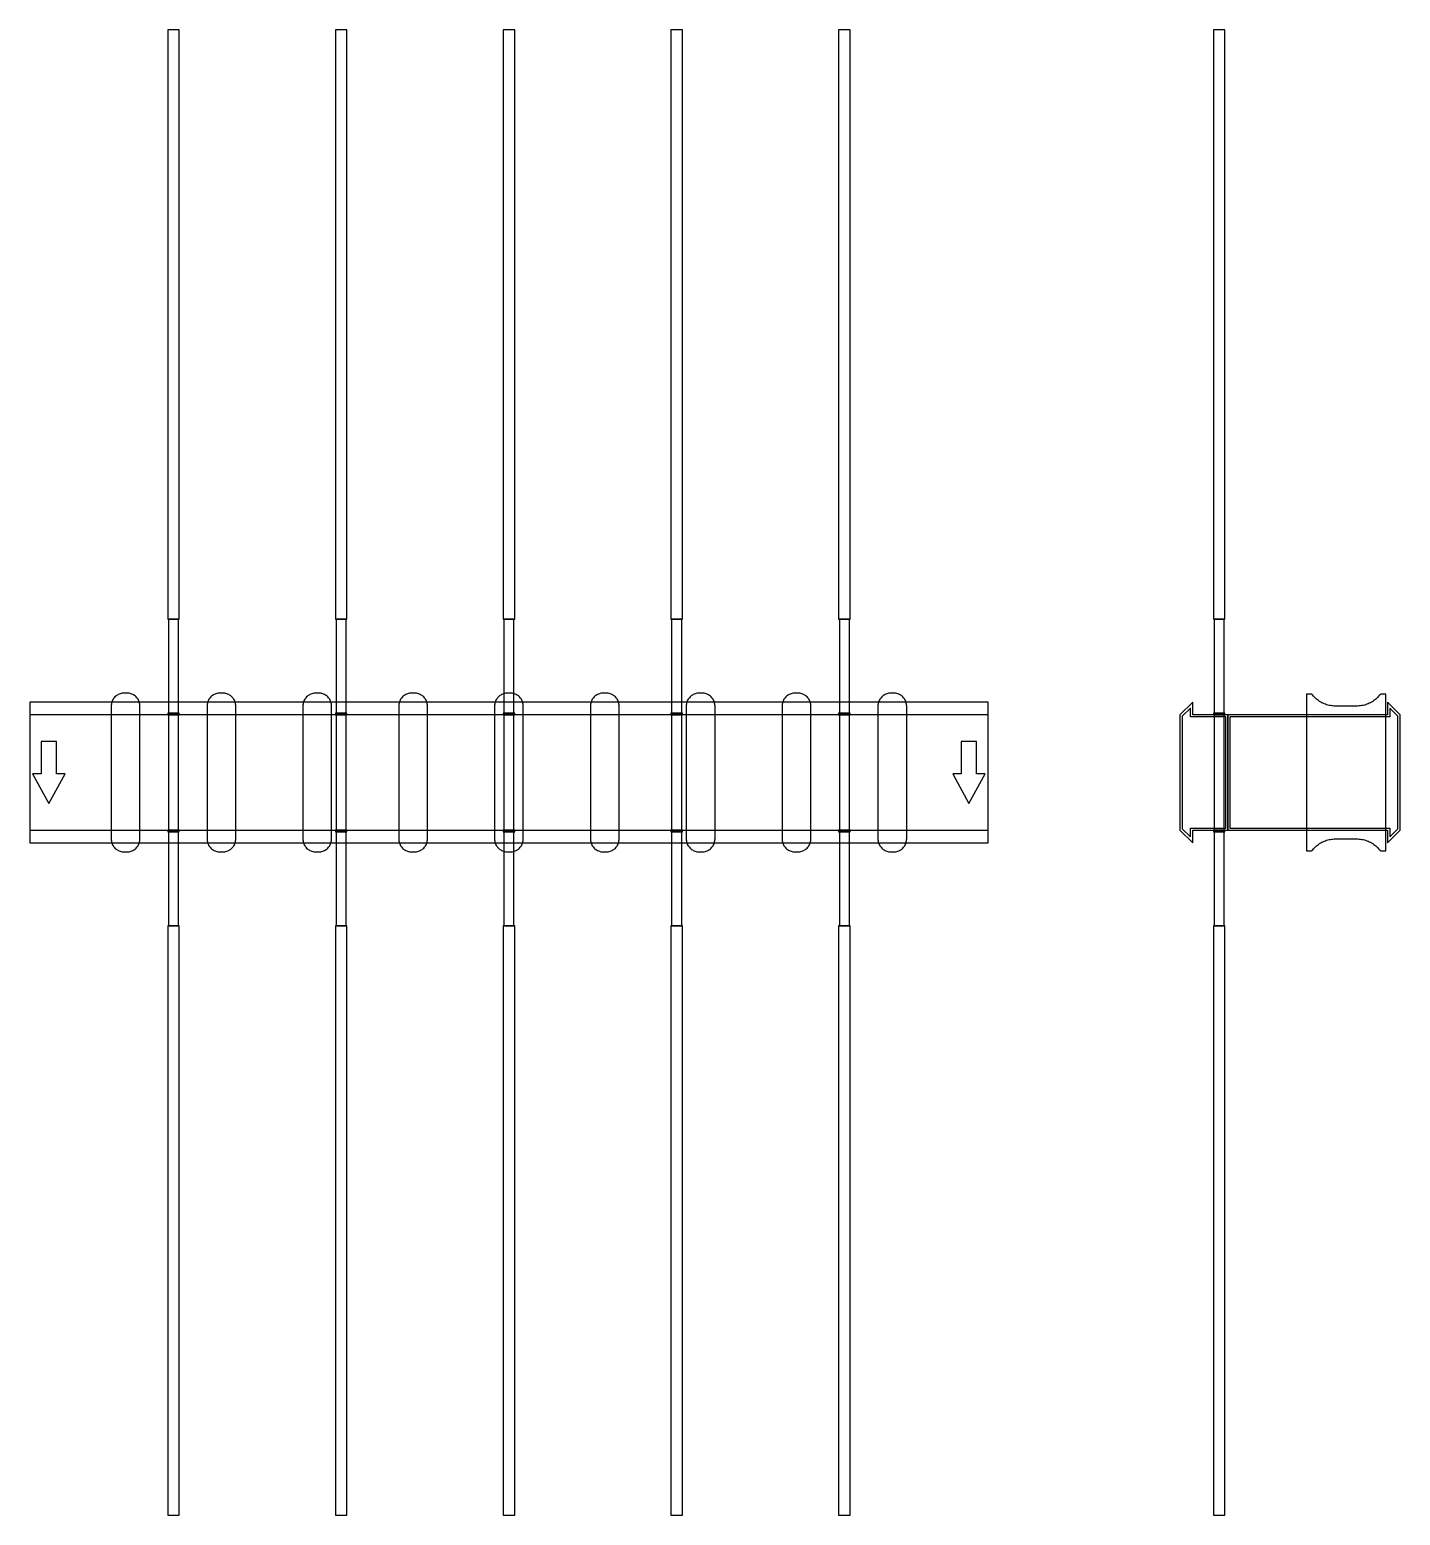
# Model space of a CAD drawing. Extents: x 0 to 1430, y -775 to 775.
import ezdxf

# ---------------------------------------------------------------- set-up
doc = ezdxf.new("R2010")
doc.units = 0
doc.layers.add('Halfen', color=7, linetype='CONTINUOUS')

msp = doc.modelspace()

# ---------------------------------------------------------------- linework, layer by layer
at = {"layer": 'Halfen', "color": 7}
for points in [[(156, 160), (156, 775), (144, 775), (144, 160)], [(331, 160), (331, 775), (319, 775), (319, 160)], [(506, 160), (506, 775), (494, 775), (494, 160)], [(681, 160), (681, 775), (669, 775), (669, 160)], [(856, 160), (856, 775), (844, 775), (844, 160)], [(1247, 160), (1247, 775), (1235, 775), (1235, 160)], [(155.25, 62), (155.25, 160), (144.75, 160), (144.75, 62)], [(330.25, 62), (330.25, 160), (319.75, 160), (319.75, 62)], [(505.25, 62), (505.25, 160), (494.75, 160), (494.75, 62)], [(680.25, 62), (680.25, 160), (669.75, 160), (669.75, 62)], [(855.25, 62), (855.25, 160), (844.75, 160), (844.75, 62)], [(1246.25, 62), (1246.25, 160), (1235.75, 160), (1235.75, 62)], [(115, -69.3), (115, -56.8), (115, 69.3), (114.958, 70.359), (114.834, 71.412), (114.627, 72.452), (114.339, 73.472), (113.972, 74.466), (113.529, 75.429), (113.011, 76.354), (112.422, 77.235), (111.765, 78.068), (111.046, 78.846), (110.268, 79.565), (109.435, 80.222), (108.554, 80.811), (107.629, 81.329), (106.666, 81.772), (105.672, 82.139), (104.652, 82.427), (103.612, 82.634), (102.559, 82.758), (101.5, 82.8), (98.5, 82.8), (97.441, 82.758), (96.388, 82.634), (95.348, 82.427), (94.328, 82.139), (93.334, 81.772), (92.371, 81.329), (91.446, 80.811), (90.565, 80.222), (89.732, 79.565), (88.954, 78.846), (88.235, 78.068), (87.578, 77.235), (86.989, 76.354), (86.471, 75.429), (86.028, 74.466), (85.661, 73.472), (85.373, 72.452), (85.166, 71.412), (85.042, 70.359), (85, 69.3), (85, -56.8), (85, -69.3), (85.042, -70.359), (85.166, -71.412), (85.373, -72.452), (85.661, -73.472), (86.028, -74.466), (86.471, -75.429), (86.989, -76.354), (87.578, -77.235), (88.235, -78.068), (88.954, -78.846), (89.732, -79.565), (90.565, -80.222), (91.446, -80.811), (92.371, -81.329), (93.334, -81.772), (94.328, -82.139), (95.348, -82.427), (96.388, -82.634), (97.441, -82.758), (98.5, -82.8), (101.5, -82.8), (102.559, -82.758), (103.612, -82.634), (104.652, -82.427), (105.672, -82.139), (106.666, -81.772), (107.629, -81.329), (108.554, -80.811), (109.435, -80.222), (110.268, -79.565), (111.046, -78.846), (111.765, -78.068), (112.422, -77.235), (113.011, -76.354), (113.529, -75.429), (113.972, -74.466), (114.339, -73.472), (114.627, -72.452), (114.834, -71.412), (114.958, -70.359), (115, -69.3)], [(215, -69.3), (215, -56.8), (215, 69.3), (214.958, 70.359), (214.834, 71.412), (214.627, 72.452), (214.339, 73.472), (213.972, 74.466), (213.529, 75.429), (213.011, 76.354), (212.422, 77.235), (211.765, 78.068), (211.046, 78.846), (210.268, 79.565), (209.435, 80.222), (208.554, 80.811), (207.629, 81.329), (206.666, 81.772), (205.672, 82.139), (204.652, 82.427), (203.612, 82.634), (202.559, 82.758), (201.5, 82.8), (198.5, 82.8), (197.441, 82.758), (196.388, 82.634), (195.348, 82.427), (194.328, 82.139), (193.334, 81.772), (192.371, 81.329), (191.446, 80.811), (190.565, 80.222), (189.732, 79.565), (188.954, 78.846), (188.235, 78.068), (187.578, 77.235), (186.989, 76.354), (186.471, 75.429), (186.028, 74.466), (185.661, 73.472), (185.373, 72.452), (185.166, 71.412), (185.042, 70.359), (185, 69.3), (185, -56.8), (185, -69.3), (185.042, -70.359), (185.166, -71.412), (185.373, -72.452), (185.661, -73.472), (186.028, -74.466), (186.471, -75.429), (186.989, -76.354), (187.578, -77.235), (188.235, -78.068), (188.954, -78.846), (189.732, -79.565), (190.565, -80.222), (191.446, -80.811), (192.371, -81.329), (193.334, -81.772), (194.328, -82.139), (195.348, -82.427), (196.388, -82.634), (197.441, -82.758), (198.5, -82.8), (201.5, -82.8), (202.559, -82.758), (203.612, -82.634), (204.652, -82.427), (205.672, -82.139), (206.666, -81.772), (207.629, -81.329), (208.554, -80.811), (209.435, -80.222), (210.268, -79.565), (211.046, -78.846), (211.765, -78.068), (212.422, -77.235), (213.011, -76.354), (213.529, -75.429), (213.972, -74.466), (214.339, -73.472), (214.627, -72.452), (214.834, -71.412), (214.958, -70.359), (215, -69.3)], [(315, -69.3), (315, -56.8), (315, 69.3), (314.958, 70.359), (314.834, 71.412), (314.627, 72.452), (314.339, 73.472), (313.972, 74.466), (313.529, 75.429), (313.011, 76.354), (312.422, 77.235), (311.765, 78.068), (311.046, 78.846), (310.268, 79.565), (309.435, 80.222), (308.554, 80.811), (307.629, 81.329), (306.666, 81.772), (305.672, 82.139), (304.652, 82.427), (303.612, 82.634), (302.559, 82.758), (301.5, 82.8), (298.5, 82.8), (297.441, 82.758), (296.388, 82.634), (295.348, 82.427), (294.328, 82.139), (293.334, 81.772), (292.371, 81.329), (291.446, 80.811), (290.565, 80.222), (289.732, 79.565), (288.954, 78.846), (288.235, 78.068), (287.578, 77.235), (286.989, 76.354), (286.471, 75.429), (286.028, 74.466), (285.661, 73.472), (285.373, 72.452), (285.166, 71.412), (285.042, 70.359), (285, 69.3), (285, -56.8), (285, -69.3), (285.042, -70.359), (285.166, -71.412), (285.373, -72.452), (285.661, -73.472), (286.028, -74.466), (286.471, -75.429), (286.989, -76.354), (287.578, -77.235), (288.235, -78.068), (288.954, -78.846), (289.732, -79.565), (290.565, -80.222), (291.446, -80.811), (292.371, -81.329), (293.334, -81.772), (294.328, -82.139), (295.348, -82.427), (296.388, -82.634), (297.441, -82.758), (298.5, -82.8), (301.5, -82.8), (302.559, -82.758), (303.612, -82.634), (304.652, -82.427), (305.672, -82.139), (306.666, -81.772), (307.629, -81.329), (308.554, -80.811), (309.435, -80.222), (310.268, -79.565), (311.046, -78.846), (311.765, -78.068), (312.422, -77.235), (313.011, -76.354), (313.529, -75.429), (313.972, -74.466), (314.339, -73.472), (314.627, -72.452), (314.834, -71.412), (314.958, -70.359), (315, -69.3)], [(415, -69.3), (415, -56.8), (415, 69.3), (414.958, 70.359), (414.834, 71.412), (414.627, 72.452), (414.339, 73.472), (413.972, 74.466), (413.529, 75.429), (413.011, 76.354), (412.422, 77.235), (411.765, 78.068), (411.046, 78.846), (410.268, 79.565), (409.435, 80.222), (408.554, 80.811), (407.629, 81.329), (406.666, 81.772), (405.672, 82.139), (404.652, 82.427), (403.612, 82.634), (402.559, 82.758), (401.5, 82.8), (398.5, 82.8), (397.441, 82.758), (396.388, 82.634), (395.348, 82.427), (394.328, 82.139), (393.334, 81.772), (392.371, 81.329), (391.446, 80.811), (390.565, 80.222), (389.732, 79.565), (388.954, 78.846), (388.235, 78.068), (387.578, 77.235), (386.989, 76.354), (386.471, 75.429), (386.028, 74.466), (385.661, 73.472), (385.373, 72.452), (385.166, 71.412), (385.042, 70.359), (385, 69.3), (385, -56.8), (385, -69.3), (385.042, -70.359), (385.166, -71.412), (385.373, -72.452), (385.661, -73.472), (386.028, -74.466), (386.471, -75.429), (386.989, -76.354), (387.578, -77.235), (388.235, -78.068), (388.954, -78.846), (389.732, -79.565), (390.565, -80.222), (391.446, -80.811), (392.371, -81.329), (393.334, -81.772), (394.328, -82.139), (395.348, -82.427), (396.388, -82.634), (397.441, -82.758), (398.5, -82.8), (401.5, -82.8), (402.559, -82.758), (403.612, -82.634), (404.652, -82.427), (405.672, -82.139), (406.666, -81.772), (407.629, -81.329), (408.554, -80.811), (409.435, -80.222), (410.268, -79.565), (411.046, -78.846), (411.765, -78.068), (412.422, -77.235), (413.011, -76.354), (413.529, -75.429), (413.972, -74.466), (414.339, -73.472), (414.627, -72.452), (414.834, -71.412), (414.958, -70.359), (415, -69.3)], [(515, -69.3), (515, -56.8), (515, 69.3), (514.958, 70.359), (514.834, 71.412), (514.627, 72.452), (514.339, 73.472), (513.972, 74.466), (513.529, 75.429), (513.011, 76.354), (512.422, 77.235), (511.765, 78.068), (511.046, 78.846), (510.268, 79.565), (509.435, 80.222), (508.554, 80.811), (507.629, 81.329), (506.666, 81.772), (505.672, 82.139), (504.652, 82.427), (503.612, 82.634), (502.559, 82.758), (501.5, 82.8), (498.5, 82.8), (497.441, 82.758), (496.388, 82.634), (495.348, 82.427), (494.328, 82.139), (493.334, 81.772), (492.371, 81.329), (491.446, 80.811), (490.565, 80.222), (489.732, 79.565), (488.954, 78.846), (488.235, 78.068), (487.578, 77.235), (486.989, 76.354), (486.471, 75.429), (486.028, 74.466), (485.661, 73.472), (485.373, 72.452), (485.166, 71.412), (485.042, 70.359), (485, 69.3), (485, -56.8), (485, -69.3), (485.042, -70.359), (485.166, -71.412), (485.373, -72.452), (485.661, -73.472), (486.028, -74.466), (486.471, -75.429), (486.989, -76.354), (487.578, -77.235), (488.235, -78.068), (488.954, -78.846), (489.732, -79.565), (490.565, -80.222), (491.446, -80.811), (492.371, -81.329), (493.334, -81.772), (494.328, -82.139), (495.348, -82.427), (496.388, -82.634), (497.441, -82.758), (498.5, -82.8), (501.5, -82.8), (502.559, -82.758), (503.612, -82.634), (504.652, -82.427), (505.672, -82.139), (506.666, -81.772), (507.629, -81.329), (508.554, -80.811), (509.435, -80.222), (510.268, -79.565), (511.046, -78.846), (511.765, -78.068), (512.422, -77.235), (513.011, -76.354), (513.529, -75.429), (513.972, -74.466), (514.339, -73.472), (514.627, -72.452), (514.834, -71.412), (514.958, -70.359), (515, -69.3)], [(615, -69.3), (615, -56.8), (615, 69.3), (614.958, 70.359), (614.834, 71.412), (614.627, 72.452), (614.339, 73.472), (613.972, 74.466), (613.529, 75.429), (613.011, 76.354), (612.422, 77.235), (611.765, 78.068), (611.046, 78.846), (610.268, 79.565), (609.435, 80.222), (608.554, 80.811), (607.629, 81.329), (606.666, 81.772), (605.672, 82.139), (604.652, 82.427), (603.612, 82.634), (602.559, 82.758), (601.5, 82.8), (598.5, 82.8), (597.441, 82.758), (596.388, 82.634), (595.348, 82.427), (594.328, 82.139), (593.334, 81.772), (592.371, 81.329), (591.446, 80.811), (590.565, 80.222), (589.732, 79.565), (588.954, 78.846), (588.235, 78.068), (587.578, 77.235), (586.989, 76.354), (586.471, 75.429), (586.028, 74.466), (585.661, 73.472), (585.373, 72.452), (585.166, 71.412), (585.042, 70.359), (585, 69.3), (585, -56.8), (585, -69.3), (585.042, -70.359), (585.166, -71.412), (585.373, -72.452), (585.661, -73.472), (586.028, -74.466), (586.471, -75.429), (586.989, -76.354), (587.578, -77.235), (588.235, -78.068), (588.954, -78.846), (589.732, -79.565), (590.565, -80.222), (591.446, -80.811), (592.371, -81.329), (593.334, -81.772), (594.328, -82.139), (595.348, -82.427), (596.388, -82.634), (597.441, -82.758), (598.5, -82.8), (601.5, -82.8), (602.559, -82.758), (603.612, -82.634), (604.652, -82.427), (605.672, -82.139), (606.666, -81.772), (607.629, -81.329), (608.554, -80.811), (609.435, -80.222), (610.268, -79.565), (611.046, -78.846), (611.765, -78.068), (612.422, -77.235), (613.011, -76.354), (613.529, -75.429), (613.972, -74.466), (614.339, -73.472), (614.627, -72.452), (614.834, -71.412), (614.958, -70.359), (615, -69.3)], [(715, -69.3), (715, -56.8), (715, 69.3), (714.958, 70.359), (714.834, 71.412), (714.627, 72.452), (714.339, 73.472), (713.972, 74.466), (713.529, 75.429), (713.011, 76.354), (712.422, 77.235), (711.765, 78.068), (711.046, 78.846), (710.268, 79.565), (709.435, 80.222), (708.554, 80.811), (707.629, 81.329), (706.666, 81.772), (705.672, 82.139), (704.652, 82.427), (703.612, 82.634), (702.559, 82.758), (701.5, 82.8), (698.5, 82.8), (697.441, 82.758), (696.388, 82.634), (695.348, 82.427), (694.328, 82.139), (693.334, 81.772), (692.371, 81.329), (691.446, 80.811), (690.565, 80.222), (689.732, 79.565), (688.954, 78.846), (688.235, 78.068), (687.578, 77.235), (686.989, 76.354), (686.471, 75.429), (686.028, 74.466), (685.661, 73.472), (685.373, 72.452), (685.166, 71.412), (685.042, 70.359), (685, 69.3), (685, -56.8), (685, -69.3), (685.042, -70.359), (685.166, -71.412), (685.373, -72.452), (685.661, -73.472), (686.028, -74.466), (686.471, -75.429), (686.989, -76.354), (687.578, -77.235), (688.235, -78.068), (688.954, -78.846), (689.732, -79.565), (690.565, -80.222), (691.446, -80.811), (692.371, -81.329), (693.334, -81.772), (694.328, -82.139), (695.348, -82.427), (696.388, -82.634), (697.441, -82.758), (698.5, -82.8), (701.5, -82.8), (702.559, -82.758), (703.612, -82.634), (704.652, -82.427), (705.672, -82.139), (706.666, -81.772), (707.629, -81.329), (708.554, -80.811), (709.435, -80.222), (710.268, -79.565), (711.046, -78.846), (711.765, -78.068), (712.422, -77.235), (713.011, -76.354), (713.529, -75.429), (713.972, -74.466), (714.339, -73.472), (714.627, -72.452), (714.834, -71.412), (714.958, -70.359), (715, -69.3)], [(815, -69.3), (815, -56.8), (815, 69.3), (814.958, 70.359), (814.834, 71.412), (814.627, 72.452), (814.339, 73.472), (813.972, 74.466), (813.529, 75.429), (813.011, 76.354), (812.422, 77.235), (811.765, 78.068), (811.046, 78.846), (810.268, 79.565), (809.435, 80.222), (808.554, 80.811), (807.629, 81.329), (806.666, 81.772), (805.672, 82.139), (804.652, 82.427), (803.612, 82.634), (802.559, 82.758), (801.5, 82.8), (798.5, 82.8), (797.441, 82.758), (796.388, 82.634), (795.348, 82.427), (794.328, 82.139), (793.334, 81.772), (792.371, 81.329), (791.446, 80.811), (790.565, 80.222), (789.732, 79.565), (788.954, 78.846), (788.235, 78.068), (787.578, 77.235), (786.989, 76.354), (786.471, 75.429), (786.028, 74.466), (785.661, 73.472), (785.373, 72.452), (785.166, 71.412), (785.042, 70.359), (785, 69.3), (785, -56.8), (785, -69.3), (785.042, -70.359), (785.166, -71.412), (785.373, -72.452), (785.661, -73.472), (786.028, -74.466), (786.471, -75.429), (786.989, -76.354), (787.578, -77.235), (788.235, -78.068), (788.954, -78.846), (789.732, -79.565), (790.565, -80.222), (791.446, -80.811), (792.371, -81.329), (793.334, -81.772), (794.328, -82.139), (795.348, -82.427), (796.388, -82.634), (797.441, -82.758), (798.5, -82.8), (801.5, -82.8), (802.559, -82.758), (803.612, -82.634), (804.652, -82.427), (805.672, -82.139), (806.666, -81.772), (807.629, -81.329), (808.554, -80.811), (809.435, -80.222), (810.268, -79.565), (811.046, -78.846), (811.765, -78.068), (812.422, -77.235), (813.011, -76.354), (813.529, -75.429), (813.972, -74.466), (814.339, -73.472), (814.627, -72.452), (814.834, -71.412), (814.958, -70.359), (815, -69.3)], [(915, -69.3), (915, -56.8), (915, 69.3), (914.958, 70.359), (914.834, 71.412), (914.627, 72.452), (914.339, 73.472), (913.972, 74.466), (913.529, 75.429), (913.011, 76.354), (912.422, 77.235), (911.765, 78.068), (911.046, 78.846), (910.268, 79.565), (909.435, 80.222), (908.554, 80.811), (907.629, 81.329), (906.666, 81.772), (905.672, 82.139), (904.652, 82.427), (903.612, 82.634), (902.559, 82.758), (901.5, 82.8), (898.5, 82.8), (897.441, 82.758), (896.388, 82.634), (895.348, 82.427), (894.328, 82.139), (893.334, 81.772), (892.371, 81.329), (891.446, 80.811), (890.565, 80.222), (889.732, 79.565), (888.954, 78.846), (888.235, 78.068), (887.578, 77.235), (886.989, 76.354), (886.471, 75.429), (886.028, 74.466), (885.661, 73.472), (885.373, 72.452), (885.166, 71.412), (885.042, 70.359), (885, 69.3), (885, -56.8), (885, -69.3), (885.042, -70.359), (885.166, -71.412), (885.373, -72.452), (885.661, -73.472), (886.028, -74.466), (886.471, -75.429), (886.989, -76.354), (887.578, -77.235), (888.235, -78.068), (888.954, -78.846), (889.732, -79.565), (890.565, -80.222), (891.446, -80.811), (892.371, -81.329), (893.334, -81.772), (894.328, -82.139), (895.348, -82.427), (896.388, -82.634), (897.441, -82.758), (898.5, -82.8), (901.5, -82.8), (902.559, -82.758), (903.612, -82.634), (904.652, -82.427), (905.672, -82.139), (906.666, -81.772), (907.629, -81.329), (908.554, -80.811), (909.435, -80.222), (910.268, -79.565), (911.046, -78.846), (911.765, -78.068), (912.422, -77.235), (913.011, -76.354), (913.529, -75.429), (913.972, -74.466), (914.339, -73.472), (914.627, -72.452), (914.834, -71.412), (914.958, -70.359), (915, -69.3)], [(1415, -81.8), (1415, 81.8), (1411, 81.8), (1410.846, 81.797), (1410.691, 81.786), (1410.538, 81.769), (1410.385, 81.746), (1410.234, 81.715), (1410.084, 81.678), (1409.936, 81.634), (1409.789, 81.584), (1409.646, 81.527), (1409.505, 81.464), (1409.366, 81.395), (1409.231, 81.32), (1409.1, 81.239), (1408.972, 81.153), (1408.848, 81.06), (1408.728, 80.963), (1408.613, 80.86), (1408.502, 80.752), (1408.397, 80.639), (1408.296, 80.522), (1407.41, 79.491), (1406.479, 78.5), (1405.505, 77.551), (1404.491, 76.646), (1403.437, 75.787), (1402.347, 74.975), (1401.222, 74.211), (1400.064, 73.499), (1398.876, 72.838), (1397.66, 72.23), (1396.418, 71.676), (1395.153, 71.178), (1393.867, 70.736), (1392.563, 70.351), (1391.243, 70.024), (1389.911, 69.756), (1388.567, 69.547), (1387.216, 69.397), (1385.859, 69.307), (1384.5, 69.277), (1362.5, 69.277), (1361.141, 69.307), (1359.784, 69.397), (1358.433, 69.547), (1357.089, 69.756), (1355.757, 70.024), (1354.437, 70.351), (1353.133, 70.736), (1351.847, 71.178), (1350.582, 71.676), (1349.34, 72.23), (1348.124, 72.838), (1346.936, 73.499), (1345.778, 74.211), (1344.653, 74.975), (1343.563, 75.787), (1342.509, 76.646), (1341.495, 77.551), (1340.521, 78.5), (1339.59, 79.491), (1338.704, 80.522), (1338.603, 80.639), (1338.498, 80.752), (1338.387, 80.86), (1338.272, 80.963), (1338.152, 81.06), (1338.028, 81.153), (1337.9, 81.239), (1337.769, 81.32), (1337.634, 81.395), (1337.495, 81.464), (1337.354, 81.527), (1337.211, 81.584), (1337.064, 81.634), (1336.916, 81.678), (1336.766, 81.715), (1336.615, 81.746), (1336.462, 81.769), (1336.309, 81.786), (1336.154, 81.797), (1336, 81.8), (1332, 81.8), (1332, -81.8), (1336, -81.8), (1336.154, -81.797), (1336.309, -81.786), (1336.462, -81.769), (1336.615, -81.746), (1336.766, -81.715), (1336.916, -81.678), (1337.064, -81.634), (1337.211, -81.584), (1337.354, -81.527), (1337.495, -81.464), (1337.634, -81.395), (1337.769, -81.32), (1337.9, -81.239), (1338.028, -81.153), (1338.152, -81.06), (1338.272, -80.963), (1338.387, -80.86), (1338.498, -80.752), (1338.603, -80.639), (1338.704, -80.522), (1339.59, -79.491), (1340.521, -78.5), (1341.495, -77.551), (1342.509, -76.646), (1343.563, -75.787), (1344.653, -74.975), (1345.778, -74.211), (1346.936, -73.499), (1348.124, -72.838), (1349.34, -72.23), (1350.582, -71.676), (1351.847, -71.178), (1353.133, -70.736), (1354.437, -70.351), (1355.757, -70.024), (1357.089, -69.756), (1358.433, -69.547), (1359.784, -69.397), (1361.141, -69.307), (1362.5, -69.277), (1384.5, -69.277), (1385.859, -69.307), (1387.216, -69.397), (1388.567, -69.547), (1389.911, -69.756), (1391.243, -70.024), (1392.563, -70.351), (1393.867, -70.736), (1395.153, -71.178), (1396.418, -71.676), (1397.66, -72.23), (1398.876, -72.838), (1400.064, -73.499), (1401.222, -74.211), (1402.347, -74.975), (1403.437, -75.787), (1404.491, -76.646), (1405.505, -77.551), (1406.479, -78.5), (1407.41, -79.491), (1408.296, -80.522), (1408.397, -80.639), (1408.502, -80.752), (1408.613, -80.86), (1408.728, -80.963), (1408.848, -81.06), (1408.972, -81.153), (1409.1, -81.239), (1409.231, -81.32), (1409.366, -81.395), (1409.505, -81.464), (1409.646, -81.527), (1409.789, -81.584), (1409.936, -81.634), (1410.084, -81.678), (1410.234, -81.715), (1410.385, -81.746), (1410.538, -81.769), (1410.691, -81.786), (1410.846, -81.797), (1411, -81.8)], [(0, -73.5), (1000, -73.5), (1000, 73.5), (0, 73.5)], [(156, 60), (156, 62), (144, 62), (144, 60)], [(331, 60), (331, 62), (319, 62), (319, 60)], [(506, 60), (506, 62), (494, 62), (494, 60)], [(681, 60), (681, 62), (669, 62), (669, 60)], [(856, 60), (856, 62), (844, 62), (844, 60)], [(1250, -60), (1250, 60), (1213.5, 60), (1213.5, 73.5), (1200, 60), (1200, -60), (1213.5, -73.5), (1213.5, -60)], [(1248, -58), (1248, 58), (1211, 58), (1211, 67.25), (1202.5, 58.75), (1202.5, -58.75), (1211, -67.25), (1211, -58)], [(1247, 60), (1247, 62), (1235, 62), (1235, 60)], [(1430, -60), (1430, 60), (1416.5, 73.5), (1416.5, 60), (1250, 60), (1250, -60), (1416.5, -60), (1416.5, -73.5)], [(1427.5, -58.75), (1427.5, 58.75), (1419, 67.25), (1419, 58), (1252, 58), (1252, -58), (1419, -58), (1419, -67.25)], [(0, -60), (1000, -60), (1000, 60), (0, 60)], [(155.25, -60), (155.25, 60), (144.75, 60), (144.75, -60)], [(330.25, -60), (330.25, 60), (319.75, 60), (319.75, -60)], [(505.25, -60), (505.25, 60), (494.75, 60), (494.75, -60)], [(680.25, -60), (680.25, 60), (669.75, 60), (669.75, -60)], [(855.25, -60), (855.25, 60), (844.75, 60), (844.75, -60)], [(1246.25, -60), (1246.25, 60), (1235.75, 60), (1235.75, -60)], [(20, -32.5), (37, -1.5), (28, -1.5), (28, 32.5), (12, 32.5), (12, -1.5), (3, -1.5)], [(980, -32.5), (997, -1.5), (988, -1.5), (988, 32.5), (972, 32.5), (972, -1.5), (963, -1.5)], [(156, -62), (156, -60), (144, -60), (144, -62)], [(155.25, -160), (155.25, -62), (144.75, -62), (144.75, -160)], [(331, -62), (331, -60), (319, -60), (319, -62)], [(330.25, -160), (330.25, -62), (319.75, -62), (319.75, -160)], [(506, -62), (506, -60), (494, -60), (494, -62)], [(505.25, -160), (505.25, -62), (494.75, -62), (494.75, -160)], [(681, -62), (681, -60), (669, -60), (669, -62)], [(680.25, -160), (680.25, -62), (669.75, -62), (669.75, -160)], [(856, -62), (856, -60), (844, -60), (844, -62)], [(855.25, -160), (855.25, -62), (844.75, -62), (844.75, -160)], [(1247, -62), (1247, -60), (1235, -60), (1235, -62)], [(1246.25, -160), (1246.25, -62), (1235.75, -62), (1235.75, -160)], [(156, -775), (156, -160), (144, -160), (144, -775)], [(331, -775), (331, -160), (319, -160), (319, -775)], [(506, -775), (506, -160), (494, -160), (494, -775)], [(681, -775), (681, -160), (669, -160), (669, -775)], [(856, -775), (856, -160), (844, -160), (844, -775)], [(1247, -775), (1247, -160), (1235, -160), (1235, -775)]]:
    msp.add_lwpolyline(points, close=True, dxfattribs=at)

doc.saveas('drawing.dxf')
